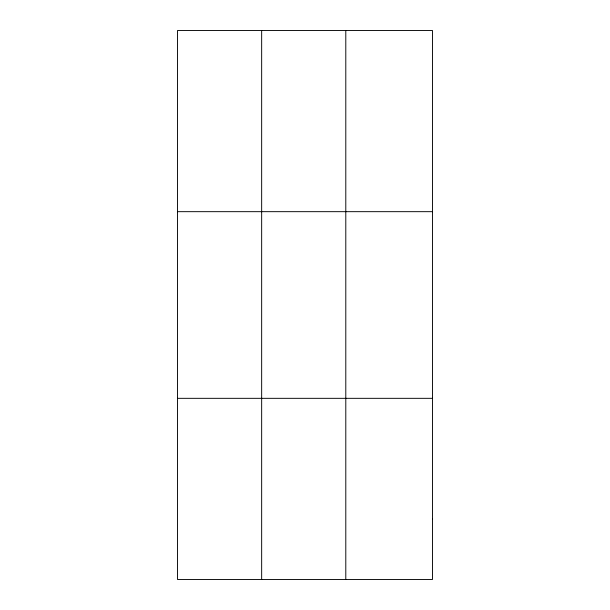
<?xml version="1.0" encoding="UTF-8"?>
<svg xmlns="http://www.w3.org/2000/svg" width="610" height="610" viewBox="0 0 610 610"><rect width="100%" height="100%" fill="white"/><g stroke="black" fill="none" stroke-linecap="round" stroke-linejoin="round"><path stroke-width="0.91" d="M261.659 30.5L261.659 579.5M345.794 30.5L345.794 579.5M177.525 211.67L432.475 211.67M177.525 398.33L432.475 398.33M432.475 519.11L432.475 579.5L177.525 579.5L177.525 30.5L432.475 30.5L432.475 519.11"/></g></svg>
